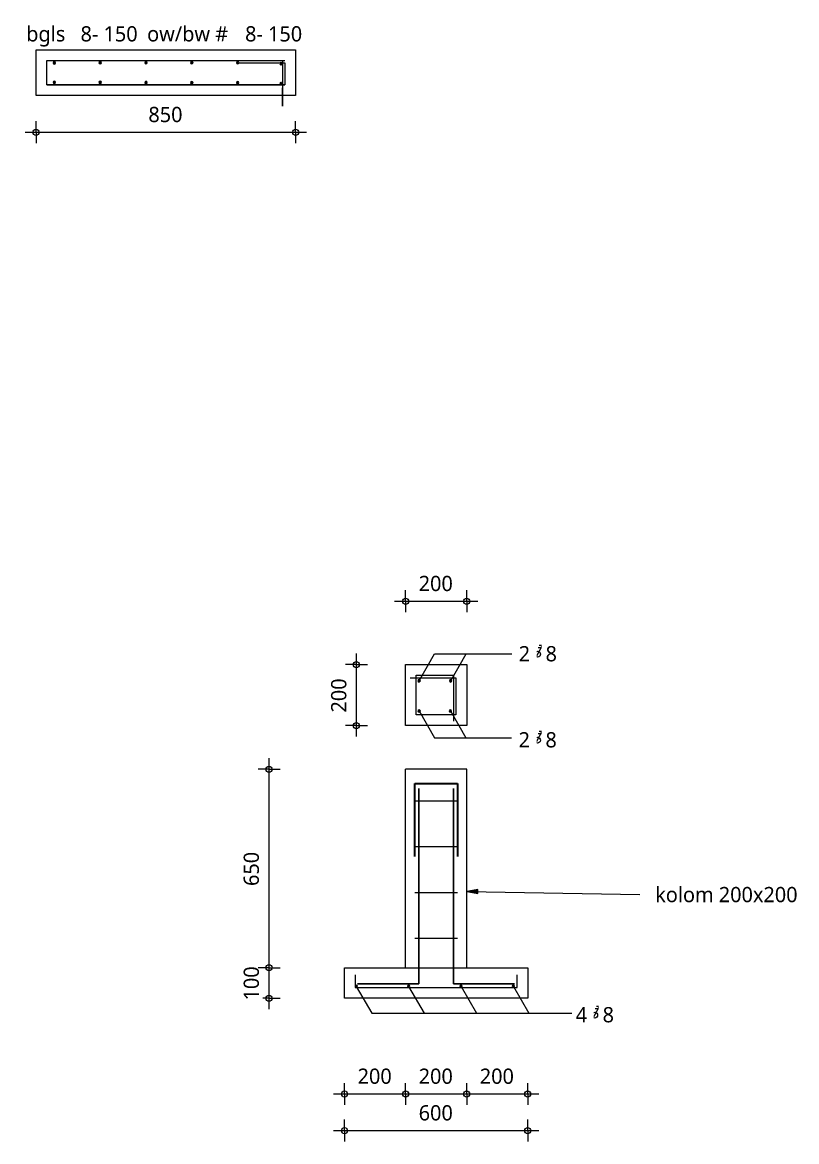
# Model space of a CAD drawing. Header units: millimetres. Extents: x -3388 to 20400, y -422 to 11347.
# Drawn here: x 14913 to 17448, y 1276 to 4942 of the extents above; entities that cross this region are included whole.
import ezdxf

# ---------------------------------------------------------------- set-up
doc = ezdxf.new("R2010")
doc.units = ezdxf.units.MM
for name, color, linetype, lineweight in [('A-ANNO-DIMS', 211, 'Continuous', 13), ('A-ANNO-DIMS-20', 211, 'Continuous', 13), ('A-DETL', 90, 'Continuous', 13), ('A-DETL-GENF', 92, 'Continuous', 18), ('A-DETL-IDEN', 3, 'Continuous', 18), ('A-DETL-MEDM', 33, 'Continuous', 18), ('G-ANNO-TEXT', 231, 'Continuous', 13)]:
    doc.layers.add(name, color=color, linetype=linetype, lineweight=lineweight)
doc.styles.add('Segoe UI_1', font='segoeui.ttf', dxfattribs={"height": 50})
doc.dimstyles.new('2_5_mm', dxfattribs={"dimscale": 304.8, "dimtxt": 52.368197, "dimasz": 0.065617, "dimexe": 0.11811, "dimexo": 0.0625, "dimgap": 0.059055, "dimtad": 1, "dimdec": 0, "dimzin": 0, "dimdsep": 46, "dimtxsty": 'Segoe UI_1', "dimblk1": 'DOTBLANK', "dimblk2": 'DOTBLANK', "dimsah": 1, "dimcen": 0.09, "dimdle": 0.11811, "dimazin": 0, "dimtfac": 1, "dimtdec": 4, "dimtix": 1, "dimtmove": 0, "dimatfit": 3, "dimfxl": 0.11811, "dimfxlon": 1, "dimtvp": 1, "dimtfill": 1, "dimtolj": 1, "dimtzin": 0, "dimarcsym": 2})

# ---------------------------------------------------------------- blocks, each defined once
blk = doc.blocks.new('28 balk - Type 1 dekking 35_40-4424358-Details Wapening')
at = {"layer": 'A-DETL-MEDM'}
for p, q in [((0, 100), (600, 100)), ((0, 0), (0, 100)), ((600, 100), (600, 0)), ((600, 0), (0, 0))]:
    blk.add_line(p, q, dxfattribs=at)
blk = doc.blocks.new('28 reeks_staven - Type 1-4439872-Details Wapening')
at = {"layer": 'A-DETL-GENF'}
for points in [[(0, -4), (1, -3.9), (2, -3.5), (2.8, -2.8), (3.5, -2), (3.9, -1), (4, 0), (3.9, 1), (3.5, 2), (2.8, 2.8), (2, 3.5), (1, 3.9), (0, 4), (-1, 3.9), (-2, 3.5), (-2.8, 2.8), (-3.5, 2), (-3.9, 1), (-4, 0), (-3.9, -1), (-3.5, -2), (-2.8, -2.8), (-2, -3.5), (-1, -3.9)], [(171.5, -4), (172.6, -3.9), (173.5, -3.5), (174.4, -2.8), (175, -2), (175.4, -1), (175.5, 0), (175.4, 1), (175, 2), (174.4, 2.8), (173.5, 3.5), (172.6, 3.9), (171.5, 4), (170.5, 3.9), (169.5, 3.5), (168.7, 2.8), (168.1, 2), (167.7, 1), (167.5, 0), (167.7, -1), (168.1, -2), (168.7, -2.8), (169.5, -3.5), (170.5, -3.9)], [(343.1, -4), (344.1, -3.9), (345.1, -3.5), (345.9, -2.8), (346.5, -2), (346.9, -1), (347.1, 0), (346.9, 1), (346.5, 2), (345.9, 2.8), (345.1, 3.5), (344.1, 3.9), (343.1, 4), (342, 3.9), (341.1, 3.5), (340.2, 2.8), (339.6, 2), (339.2, 1), (339.1, 0), (339.2, -1), (339.6, -2), (340.2, -2.8), (341.1, -3.5), (342, -3.9)], [(514.6, -4), (515.6, -3.9), (516.6, -3.5), (517.4, -2.8), (518, -2), (518.4, -1), (518.6, 0), (518.4, 1), (518, 2), (517.4, 2.8), (516.6, 3.5), (515.6, 3.9), (514.6, 4), (513.5, 3.9), (512.6, 3.5), (511.8, 2.8), (511.1, 2), (510.7, 1), (510.6, 0), (510.7, -1), (511.1, -2), (511.8, -2.8), (512.6, -3.5), (513.5, -3.9)]]:
    blk.add_hatch(color=256, dxfattribs=at).paths.add_polyline_path(points)
for p, q in [((0, 0), (50.7, -87.8)), ((171.5, 0), (222.2, -87.8)), ((343.1, 0), (393.7, -87.8)), ((514.6, 0), (565.2, -87.8)), ((50.7, -87.8), (714.6, -87.8))]:
    blk.add_line(p, q, dxfattribs=at)
at = {"layer": 'A-DETL-MEDM'}
for centre, start, end in [((0, 0), 0, 180), ((171.5, 0), 0, 180), ((343.1, 0), 0, 180), ((514.6, 0), 0, 180), ((514.6, 0), 180, 360), ((0, 0), 180, 360), ((171.5, 0), 180, 360), ((343.1, 0), 180, 360)]:
    blk.add_arc(centre, 4, start, end, dxfattribs=at)
blk = doc.blocks.new('28 balk - Type 1 dekking 35_40-4424359-Details Wapening')
at = {"layer": 'A-DETL-MEDM'}
for p, q in [((0, 200), (200, 200)), ((0, 0), (0, 200)), ((200, 200), (200, 0)), ((200, 0), (0, 0))]:
    blk.add_line(p, q, dxfattribs=at)
blk = doc.blocks.new('28 beugels - rond 8-4424738-Details Wapening')
at = {"layer": 'A-DETL-MEDM'}
for p, q in [((-20, 122), (130, 122)), ((0, 130), (122, 130)), ((0, 0), (0, 130)), ((122, 130), (122, -20)), ((130, 122), (130, 0)), ((130, 0), (0, 0))]:
    blk.add_line(p, q, dxfattribs=at)
blk = doc.blocks.new('28 reeks_staven - Type 1-4439900-Details Wapening')
at = {"layer": 'A-DETL-GENF'}
for points in [[(0, -4), (1, -3.9), (2, -3.5), (2.8, -2.8), (3.5, -2), (3.9, -1), (4, 0), (3.9, 1), (3.5, 2), (2.8, 2.8), (2, 3.5), (1, 3.9), (0, 4), (-1, 3.9), (-2, 3.5), (-2.8, 2.8), (-3.5, 2), (-3.9, 1), (-4, 0), (-3.9, -1), (-3.5, -2), (-2.8, -2.8), (-2, -3.5), (-1, -3.9)], [(103.3, -4), (104.4, -3.9), (105.3, -3.5), (106.1, -2.8), (106.8, -2), (107.2, -1), (107.3, 0), (107.2, 1), (106.8, 2), (106.1, 2.8), (105.3, 3.5), (104.4, 3.9), (103.3, 4), (102.3, 3.9), (101.3, 3.5), (100.5, 2.8), (99.9, 2), (99.5, 1), (99.3, 0), (99.5, -1), (99.9, -2), (100.5, -2.8), (101.3, -3.5), (102.3, -3.9)]]:
    blk.add_hatch(color=256, dxfattribs=at).paths.add_polyline_path(points)
for p, q in [((0, 0), (50.7, 87.8)), ((50.7, 87.8), (303.3, 87.8)), ((103.3, 0), (154, 87.8))]:
    blk.add_line(p, q, dxfattribs=at)
at = {"layer": 'A-DETL-MEDM'}
for centre, start, end in [((0, 0), 360, 180), ((0, 0), 180, 360), ((103.3, 0), 0, 180), ((103.3, 0), 180, 360)]:
    blk.add_arc(centre, 4, start, end, dxfattribs=at)
blk = doc.blocks.new('28 reeks_staven - Type 1-4439928-Details Wapening')
at = {"layer": 'A-DETL-GENF'}
for points in [[(0, -4), (1, -3.9), (2, -3.5), (2.8, -2.8), (3.5, -2), (3.9, -1), (4, 0), (3.9, 1), (3.5, 2), (2.8, 2.8), (2, 3.5), (1, 3.9), (0, 4), (-1, 3.9), (-2, 3.5), (-2.8, 2.8), (-3.5, 2), (-3.9, 1), (-4, 0), (-3.9, -1), (-3.5, -2), (-2.8, -2.8), (-2, -3.5), (-1, -3.9)], [(102.5, -4), (103.5, -3.9), (104.5, -3.5), (105.3, -2.8), (105.9, -2), (106.3, -1), (106.5, 0), (106.3, 1), (105.9, 2), (105.3, 2.8), (104.5, 3.5), (103.5, 3.9), (102.5, 4), (101.4, 3.9), (100.5, 3.5), (99.6, 2.8), (99, 2), (98.6, 1), (98.5, 0), (98.6, -1), (99, -2), (99.6, -2.8), (100.5, -3.5), (101.4, -3.9)]]:
    blk.add_hatch(color=256, dxfattribs=at).paths.add_polyline_path(points)
for p, q in [((0, 0), (50.7, -87.8)), ((102.5, 0), (153.1, -87.8)), ((50.7, -87.8), (302.5, -87.8))]:
    blk.add_line(p, q, dxfattribs=at)
at = {"layer": 'A-DETL-MEDM'}
for centre, start, end in [((0, 0), 0, 180), ((102.5, 0), 0, 180), ((102.5, 0), 180, 360), ((0, 0), 180, 360)]:
    blk.add_arc(centre, 4, start, end, dxfattribs=at)
blk = doc.blocks.new('28 balk - Type 1 dekking 35_40-4424363-Details Wapening')
at = {"layer": 'A-DETL-MEDM'}
for p, q in [((0, 150), (850, 150)), ((0, 0), (0, 150)), ((850, 150), (850, 0)), ((850, 0), (0, 0))]:
    blk.add_line(p, q, dxfattribs=at)
blk = doc.blocks.new('28 beugels - rond 8-4424743-Details Wapening')
at = {"layer": 'A-DETL-MEDM'}
for p, q in [((0, 80), (772, 80)), ((0, 0), (0, 80)), ((772, 80), (772, -70)), ((630, 72), (765.395171, 72)), ((770.604829, 72), (780, 72)), ((780, 72), (780, 0)), ((780, 0), (0, 0))]:
    blk.add_line(p, q, dxfattribs=at)
blk = doc.blocks.new('NLRS_28_DI_net - Type 1-5063360-Details Wapening')
at = {"layer": 'A-DETL-GENF'}
for points in [[(60, -47), (61, -46.9), (62, -46.5), (62.8, -45.8), (63.5, -45), (63.9, -44), (64, -43), (63.9, -42), (63.5, -41), (62.8, -40.2), (62, -39.5), (61, -39.1), (60, -39), (59, -39.1), (58, -39.5), (57.2, -40.2), (56.5, -41), (56.1, -42), (56, -43), (56.1, -44), (56.5, -45), (57.2, -45.8), (58, -46.5), (59, -46.9)], [(210, -46.7), (211, -46.6), (212, -46.2), (212.8, -45.6), (213.5, -44.7), (213.9, -43.8), (214, -42.8), (213.9, -41.7), (213.5, -40.7), (212.8, -39.9), (212, -39.3), (211, -38.9), (210, -38.7), (209, -38.9), (208, -39.3), (207.2, -39.9), (206.5, -40.7), (206.1, -41.7), (206, -42.8), (206.1, -43.8), (206.5, -44.7), (207.2, -45.6), (208, -46.2), (209, -46.6)], [(360, -46.5), (361, -46.4), (362, -46), (362.8, -45.3), (363.5, -44.5), (363.9, -43.5), (364, -42.5), (363.9, -41.5), (363.5, -40.5), (362.8, -39.7), (362, -39), (361, -38.6), (360, -38.5), (359, -38.6), (358, -39), (357.2, -39.7), (356.5, -40.5), (356.1, -41.5), (356, -42.5), (356.1, -43.5), (356.5, -44.5), (357.2, -45.3), (358, -46), (359, -46.4)], [(510, -46.2), (511, -46.1), (512, -45.7), (512.8, -45.1), (513.5, -44.2), (513.9, -43.3), (514, -42.3), (513.9, -41.2), (513.5, -40.2), (512.8, -39.4), (512, -38.8), (511, -38.4), (510, -38.2), (509, -38.4), (508, -38.8), (507.2, -39.4), (506.5, -40.2), (506.1, -41.2), (506, -42.3), (506.1, -43.3), (506.5, -44.2), (507.2, -45.1), (508, -45.7), (509, -46.1)], [(660, -46), (661, -45.9), (662, -45.5), (662.8, -44.8), (663.5, -44), (663.9, -43), (664, -42), (663.9, -41), (663.5, -40), (662.8, -39.2), (662, -38.5), (661, -38.1), (660, -38), (659, -38.1), (658, -38.5), (657.2, -39.2), (656.5, -40), (656.1, -41), (656, -42), (656.1, -43), (656.5, -44), (657.2, -44.8), (658, -45.5), (659, -45.9)]]:
    blk.add_hatch(color=256, dxfattribs=at).paths.add_polyline_path(points)
at = {"layer": 'A-DETL-MEDM'}
blk.add_line((35, -35), (815, -35), dxfattribs=at)
for centre, start, end in [((60, -43), 360, 180), ((60, -43), 180, 360), ((210, -42.8), 0, 180), ((210, -42.8), 180, 360), ((360, -42.5), 360, 180), ((360, -42.5), 180, 360), ((510, -42.3), 360, 180), ((510, -42.3), 180, 360), ((660, -42), 0, 180), ((660, -42), 180, 360)]:
    blk.add_arc(centre, 4, start, end, dxfattribs=at)
blk = doc.blocks.new('NLRS_28_DI_net - Type 1-5063365-Details Wapening')
at = {"layer": 'A-DETL-GENF'}
for points in [[(60, 39), (61, 39.1), (62, 39.5), (62.8, 40.2), (63.5, 41), (63.9, 42), (64, 43), (63.9, 44), (63.5, 45), (62.8, 45.8), (62, 46.5), (61, 46.9), (60, 47), (59, 46.9), (58, 46.5), (57.2, 45.8), (56.5, 45), (56.1, 44), (56, 43), (56.1, 42), (56.5, 41), (57.2, 40.2), (58, 39.5), (59, 39.1)], [(210, 38.8), (211, 38.9), (212, 39.3), (212.8, 39.9), (213.5, 40.8), (213.9, 41.7), (214, 42.8), (213.9, 43.8), (213.5, 44.8), (212.8, 45.6), (212, 46.2), (211, 46.6), (210, 46.8), (209, 46.6), (208, 46.2), (207.2, 45.6), (206.5, 44.8), (206.1, 43.8), (206, 42.8), (206.1, 41.7), (206.5, 40.8), (207.2, 39.9), (208, 39.3), (209, 38.9)], [(360, 38.5), (361, 38.6), (362, 39), (362.8, 39.7), (363.5, 40.5), (363.9, 41.5), (364, 42.5), (363.9, 43.5), (363.5, 44.5), (362.8, 45.3), (362, 46), (361, 46.4), (360, 46.5), (359, 46.4), (358, 46), (357.2, 45.3), (356.5, 44.5), (356.1, 43.5), (356, 42.5), (356.1, 41.5), (356.5, 40.5), (357.2, 39.7), (358, 39), (359, 38.6)], [(510, 38.3), (511, 38.4), (512, 38.8), (512.8, 39.4), (513.5, 40.3), (513.9, 41.2), (514, 42.3), (513.9, 43.3), (513.5, 44.3), (512.8, 45.1), (512, 45.7), (511, 46.1), (510, 46.3), (509, 46.1), (508, 45.7), (507.2, 45.1), (506.5, 44.3), (506.1, 43.3), (506, 42.3), (506.1, 41.2), (506.5, 40.3), (507.2, 39.4), (508, 38.8), (509, 38.4)], [(660, 38), (661, 38.1), (662, 38.5), (662.8, 39.2), (663.5, 40), (663.9, 41), (664, 42), (663.9, 43), (663.5, 44), (662.8, 44.8), (662, 45.5), (661, 45.9), (660, 46), (659, 45.9), (658, 45.5), (657.2, 44.8), (656.5, 44), (656.1, 43), (656, 42), (656.1, 41), (656.5, 40), (657.2, 39.2), (658, 38.5), (659, 38.1)]]:
    blk.add_hatch(color=256, dxfattribs=at).paths.add_polyline_path(points)
at = {"layer": 'A-DETL-MEDM'}
blk.add_line((35, 35), (815, 35), dxfattribs=at)
for centre, start, end in [((60, 43), 0, 180), ((60, 43), 180, 360), ((210, 42.8), 0, 180), ((210, 42.8), 180, 0), ((360, 42.5), 0, 180), ((360, 42.5), 180, 0), ((510, 42.3), 0, 180), ((510, 42.3), 180, 0), ((660, 42), 0, 180), ((660, 42), 180, 360)]:
    blk.add_arc(centre, 4, start, end, dxfattribs=at)
blk = doc.blocks.new('DIMBLOCK52-Details Wapening')
at = {"layer": 'A-ANNO-DIMS-20'}
for p, q in [((15968, 1311.8), (15968, 1347.8)), ((16568, 1311.8), (16568, 1347.8)), ((15932, 1311.8), (16604, 1311.8)), ((15968, 1311.8), (15968, 1275.8)), ((16568, 1311.8), (16568, 1275.8))]:
    blk.add_line(p, q, dxfattribs=at)
for centre in [(15968, 1311.8), (16568, 1311.8)]:
    blk.add_circle(centre, 10, dxfattribs=at)
at = {"layer": 'A-ANNO-DIMS-20', "color": 0, "insert": (16210.9, 1395.1), "char_height": 50, "width": 137.109, "attachment_point": 1, "line_spacing_factor": 1.142579, "style": 'Segoe UI_1', "bg_fill": 3, "box_fill_scale": 1.25, "bg_fill_color": 9, "bg_fill_true_color": 13158600, "bg_fill_transparency": 0}
blk.add_mtext('600', dxfattribs=at)
blk = doc.blocks.new('_DotBlank')
at = {"color": 0, "linetype": 'ByBlock', "lineweight": -2}
blk.add_line((-0.5, 0), (-1, 0), dxfattribs=at)
blk.add_circle((0, 0), 0.5, dxfattribs=at)
blk = doc.blocks.new('DIMBLOCK53-Details Wapening')
at = {"layer": 'A-ANNO-DIMS-20'}
for p, q in [((15721, 1845.3), (15685, 1845.3)), ((15721, 1709.3), (15721, 1845.3)), ((15721, 1845.3), (15757, 1845.3)), ((15721, 1745.3), (15685, 1745.3)), ((15721, 1745.3), (15757, 1745.3))]:
    blk.add_line(p, q, dxfattribs=at)
for centre in [(15721, 1845.3), (15721, 1745.3)]:
    blk.add_circle(centre, 10, dxfattribs=at)
at = {"layer": 'A-ANNO-DIMS-20', "color": 0, "insert": (15637.8, 1738.1), "char_height": 50, "width": 137.109, "attachment_point": 1, "rotation": 90, "line_spacing_factor": 1.142579, "style": 'Segoe UI_1', "bg_fill": 3, "box_fill_scale": 1.25, "bg_fill_color": 9, "bg_fill_true_color": 13158600, "bg_fill_transparency": 0}
blk.add_mtext('100', dxfattribs=at)
blk = doc.blocks.new('DIMBLOCK54-Details Wapening')
at = {"layer": 'A-ANNO-DIMS-20'}
for p, q in [((15721, 1845.3), (15721, 2531.3)), ((15721, 2495.3), (15685, 2495.3)), ((15721, 2495.3), (15757, 2495.3)), ((15721, 1845.3), (15685, 1845.3)), ((15721, 1845.3), (15757, 1845.3))]:
    blk.add_line(p, q, dxfattribs=at)
for centre in [(15721, 2495.3), (15721, 1845.3)]:
    blk.add_circle(centre, 10, dxfattribs=at)
at = {"layer": 'A-ANNO-DIMS-20', "color": 0, "insert": (15637.8, 2113.1), "char_height": 50, "width": 137.109, "attachment_point": 1, "rotation": 90, "line_spacing_factor": 1.142579, "style": 'Segoe UI_1', "bg_fill": 3, "box_fill_scale": 1.25, "bg_fill_color": 9, "bg_fill_true_color": 13158600, "bg_fill_transparency": 0}
blk.add_mtext('650', dxfattribs=at)
blk = doc.blocks.new('28_TAG_DI_wapening - 2_5 aantal_diameter-3658683-Details Wapening')
at = {"layer": 'A-DETL-IDEN'}
for p, q in [((-3.63, -1.31), (-2.23, 1.39)), ((-2.06, 0.84), (-2.97, 0.84)), ((-1.87, 1.21), (-2.78, 1.21))]:
    blk.add_line(p, q, dxfattribs=at)
blk.add_circle((-3.06, -0.22), 0.483, dxfattribs=at)
blk = doc.blocks.new('DIMBLOCK55-Details Wapening')
at = {"layer": 'A-ANNO-DIMS-20'}
for p, q in [((15968, 1431.8), (15968, 1467.8)), ((16168, 1431.8), (16168, 1467.8)), ((15932, 1431.8), (16168, 1431.8)), ((15968, 1431.8), (15968, 1395.8)), ((16168, 1431.8), (16168, 1395.8))]:
    blk.add_line(p, q, dxfattribs=at)
for centre in [(15968, 1431.8), (16168, 1431.8)]:
    blk.add_circle(centre, 10, dxfattribs=at)
at = {"layer": 'A-ANNO-DIMS-20', "color": 0, "insert": (16010.9, 1515.1), "char_height": 50, "width": 137.109, "attachment_point": 1, "line_spacing_factor": 1.142579, "style": 'Segoe UI_1', "bg_fill": 3, "box_fill_scale": 1.25, "bg_fill_color": 9, "bg_fill_true_color": 13158600, "bg_fill_transparency": 0}
blk.add_mtext('200', dxfattribs=at)
blk = doc.blocks.new('DIMBLOCK56-Details Wapening')
at = {"layer": 'A-ANNO-DIMS-20'}
for p, q in [((16168, 1431.8), (16168, 1467.8)), ((16368, 1431.8), (16368, 1467.8)), ((16168, 1431.8), (16368, 1431.8)), ((16168, 1431.8), (16168, 1395.8)), ((16368, 1431.8), (16368, 1395.8))]:
    blk.add_line(p, q, dxfattribs=at)
for centre in [(16168, 1431.8), (16368, 1431.8)]:
    blk.add_circle(centre, 10, dxfattribs=at)
at = {"layer": 'A-ANNO-DIMS-20', "color": 0, "insert": (16210.9, 1515.1), "char_height": 50, "width": 137.109, "attachment_point": 1, "line_spacing_factor": 1.142579, "style": 'Segoe UI_1', "bg_fill": 3, "box_fill_scale": 1.25, "bg_fill_color": 9, "bg_fill_true_color": 13158600, "bg_fill_transparency": 0}
blk.add_mtext('200', dxfattribs=at)
blk = doc.blocks.new('DIMBLOCK57-Details Wapening')
at = {"layer": 'A-ANNO-DIMS-20'}
for p, q in [((16368, 1431.8), (16368, 1467.8)), ((16568, 1431.8), (16568, 1467.8)), ((16368, 1431.8), (16604, 1431.8)), ((16368, 1431.8), (16368, 1395.8)), ((16568, 1431.8), (16568, 1395.8))]:
    blk.add_line(p, q, dxfattribs=at)
for centre in [(16368, 1431.8), (16568, 1431.8)]:
    blk.add_circle(centre, 10, dxfattribs=at)
at = {"layer": 'A-ANNO-DIMS-20', "color": 0, "insert": (16410.9, 1515.1), "char_height": 50, "width": 137.109, "attachment_point": 1, "line_spacing_factor": 1.142579, "style": 'Segoe UI_1', "bg_fill": 3, "box_fill_scale": 1.25, "bg_fill_color": 9, "bg_fill_true_color": 13158600, "bg_fill_transparency": 0}
blk.add_mtext('200', dxfattribs=at)
blk = doc.blocks.new('DIMBLOCK58-Details Wapening')
at = {"layer": 'A-ANNO-DIMS-20'}
for p, q in [((16168, 3045.8), (16168, 3081.8)), ((16368, 3045.8), (16368, 3081.8)), ((16132, 3045.8), (16404, 3045.8)), ((16168, 3045.8), (16168, 3009.8)), ((16368, 3045.8), (16368, 3009.8))]:
    blk.add_line(p, q, dxfattribs=at)
for centre in [(16168, 3045.8), (16368, 3045.8)]:
    blk.add_circle(centre, 10, dxfattribs=at)
at = {"layer": 'A-ANNO-DIMS-20', "color": 0, "insert": (16210.9, 3129), "char_height": 50, "width": 137.109, "attachment_point": 1, "line_spacing_factor": 1.142579, "style": 'Segoe UI_1', "bg_fill": 3, "box_fill_scale": 1.25, "bg_fill_color": 9, "bg_fill_true_color": 13158600, "bg_fill_transparency": 0}
blk.add_mtext('200', dxfattribs=at)
blk = doc.blocks.new('DIMBLOCK59-Details Wapening')
at = {"layer": 'A-ANNO-DIMS-20'}
for p, q in [((16007.2, 2602.4), (16007.2, 2874.4)), ((16007.2, 2838.4), (15971.2, 2838.4)), ((16007.2, 2838.4), (16043.2, 2838.4)), ((16007.2, 2638.4), (15971.2, 2638.4)), ((16007.2, 2638.4), (16043.2, 2638.4))]:
    blk.add_line(p, q, dxfattribs=at)
for centre in [(16007.2, 2838.4), (16007.2, 2638.4)]:
    blk.add_circle(centre, 10, dxfattribs=at)
at = {"layer": 'A-ANNO-DIMS-20', "color": 0, "insert": (15924, 2681.2), "char_height": 50, "width": 137.109, "attachment_point": 1, "rotation": 90, "line_spacing_factor": 1.142579, "style": 'Segoe UI_1', "bg_fill": 3, "box_fill_scale": 1.25, "bg_fill_color": 9, "bg_fill_true_color": 13158600, "bg_fill_transparency": 0}
blk.add_mtext('200', dxfattribs=at)
blk = doc.blocks.new('DIMBLOCK75-Details Wapening')
at = {"layer": 'A-ANNO-DIMS-20'}
for p, q in [((14958, 4581.8), (14958, 4617.8)), ((15808, 4581.8), (15808, 4617.8)), ((14922, 4581.8), (15844, 4581.8)), ((14958, 4581.8), (14958, 4545.8)), ((15808, 4581.8), (15808, 4545.8))]:
    blk.add_line(p, q, dxfattribs=at)
for centre in [(14958, 4581.8), (15808, 4581.8)]:
    blk.add_circle(centre, 10, dxfattribs=at)
at = {"layer": 'A-ANNO-DIMS-20', "color": 0, "insert": (15325.9, 4665.1), "char_height": 50, "width": 137.109, "attachment_point": 1, "line_spacing_factor": 1.142579, "style": 'Segoe UI_1', "bg_fill": 3, "box_fill_scale": 1.25, "bg_fill_color": 9, "bg_fill_true_color": 13158600, "bg_fill_transparency": 0}
blk.add_mtext('850', dxfattribs=at)
blk = doc.blocks.new('28_TAG_DI_wapening - 2_5 omschrijving_diameter_hoh-3658684-Details Wapening')
at = {"layer": 'A-DETL-IDEN'}
for p, q in [((-3.63, -1.31), (-2.23, 1.39)), ((-2.06, 0.84), (-2.97, 0.84)), ((-1.87, 1.21), (-2.78, 1.21))]:
    blk.add_line(p, q, dxfattribs=at)
blk.add_circle((-3.06, -0.22), 0.483, dxfattribs=at)

msp = doc.modelspace()

# ---------------------------------------------------------------- hatches: boundary and pattern name
at = {"layer": 'A-DETL-GENF'}
for points in [[(15761, 4802.3), (15762, 4802.4), (15763.1, 4802.9), (15763.8, 4803.4), (15764.5, 4804.3), (15764.9, 4805.2), (15765, 4806.3), (15764.9, 4807.3), (15764.5, 4808.3), (15763.8, 4809.1), (15763, 4809.7), (15762, 4810.1), (15761, 4810.3), (15760, 4810.1), (15759, 4809.7), (15758.2, 4809.1), (15757.6, 4808.3), (15757.2, 4807.3), (15757, 4806.3), (15757.2, 4805.2), (15757.6, 4804.3), (15758.2, 4803.4), (15759, 4802.8), (15760, 4802.4)], [(15761, 4737.3), (15762, 4737.4), (15763, 4737.8), (15763.8, 4738.4), (15764.5, 4739.3), (15764.9, 4740.2), (15765, 4741.3), (15764.9, 4742.3), (15764.5, 4743.3), (15763.8, 4744.1), (15763, 4744.7), (15762, 4745.1), (15761, 4745.3), (15760, 4745.1), (15759, 4744.7), (15758.2, 4744.1), (15757.6, 4743.3), (15757.2, 4742.3), (15757, 4741.3), (15757.2, 4740.2), (15757.6, 4739.3), (15758.2, 4738.4), (15759, 4737.8), (15760, 4737.4)]]:
    msp.add_hatch(color=7, dxfattribs=at).paths.add_polyline_path(points)
at = {"layer": 'G-ANNO-TEXT'}
msp.add_hatch(color=7, dxfattribs=at).paths.add_polyline_path([(16368.7, 2095.5), (16404.6, 2088.5), (16404.8, 2101.2)])

# ---------------------------------------------------------------- linework, layer by layer
at = {"layer": 'A-DETL', "lineweight": 5}
msp.add_line((15765, 4667.3), (15765, 4727.3), dxfattribs=at)
at = {"layer": 'A-DETL', "lineweight": 18}
for p, q in [((16168, 1996.1), (16168, 2495.3)), ((16368, 2495.3), (16168, 2495.3)), ((16168, 1845.3), (16168, 2495.3)), ((16368, 2495.3), (16168, 2495.3)), ((16368, 1845.3), (16368, 2495.3)), ((16368, 1845.3), (16368, 2495.3)), ((16198, 2392.1), (16338, 2392.1)), ((16198, 2242.1), (16338, 2242.1)), ((16198, 2092.1), (16338, 2092.1)), ((16198, 1942.1), (16338, 1942.1)), ((16003, 1822.1), (16003, 1780.3)), ((16533, 1780.3), (16533, 1822.1)), ((16003, 1780.3), (16533, 1780.3))]:
    msp.add_line(p, q, dxfattribs=at)
at = {"layer": 'A-DETL', "lineweight": 35}
for p, q in [((16198, 2209.3), (16198, 2449.3)), ((16198, 2449.3), (16338, 2449.3)), ((16338, 2449.3), (16338, 2209.3))]:
    msp.add_line(p, q, dxfattribs=at)
at = {"layer": 'A-DETL', "lineweight": 25}
for p, q in [((16211, 2432.1), (16211, 1792.1)), ((16325, 2432.1), (16325, 1792.1)), ((16211, 1792.1), (16011, 1792.1)), ((16325, 1792.1), (16525, 1792.1))]:
    msp.add_line(p, q, dxfattribs=at)
for centre, start, end in [((15761, 4806.3), 0, 180), ((15761, 4806.3), 180, 0), ((15761, 4741.3), 360, 180), ((15761, 4741.3), 180, 360)]:
    msp.add_arc(centre, 4, start, end, dxfattribs=at)
at = {"layer": 'G-ANNO-TEXT', "color": 250}
for p, q in [((16404.8, 2101.2), (16368.7, 2095.5)), ((16368.7, 2095.5), (16404.6, 2088.5)), ((16368.7, 2095.5), (16935.2, 2085)), ((16404.6, 2088.5), (16404.8, 2101.2))]:
    msp.add_line(p, q, dxfattribs=at)

# ---------------------------------------------------------------- block references
at = {"layer": 'A-DETL-GENF'}
for name, p in [('28 reeks_staven - Type 1-4439900-Details Wapening', (16212.3, 2785.2)), ('28 reeks_staven - Type 1-4439928-Details Wapening', (16212.3, 2686.6)), ('28 reeks_staven - Type 1-4439872-Details Wapening', (16006.4, 1784.3))]:
    msp.add_blockref(name, p, dxfattribs=at)
at = {"layer": 'A-DETL-IDEN', "xscale": 19.99999999999999, "yscale": 19.99999999999999, "zscale": 19.99999999999999}
for name, p in [('28_TAG_DI_wapening - 2_5 omschrijving_diameter_hoh-3658684-Details Wapening', (15138.9, 4907.2)), ('28_TAG_DI_wapening - 2_5 omschrijving_diameter_hoh-3658684-Details Wapening', (15677.7, 4907.2)), ('28_TAG_DI_wapening - 2_5 aantal_diameter-3658683-Details Wapening', (16661.4, 2876.8)), ('28_TAG_DI_wapening - 2_5 aantal_diameter-3658683-Details Wapening', (16661, 2594.9)), ('28_TAG_DI_wapening - 2_5 aantal_diameter-3658683-Details Wapening', (16848.3, 1694.4))]:
    msp.add_blockref(name, p, dxfattribs=at)
at = {"layer": 'A-DETL-MEDM'}
for name, p in [('28 balk - Type 1 dekking 35_40-4424363-Details Wapening', (14958, 4702.3)), ('28 beugels - rond 8-4424743-Details Wapening', (14993, 4737.3)), ('NLRS_28_DI_net - Type 1-5063360-Details Wapening', (14958, 4852.3)), ('NLRS_28_DI_net - Type 1-5063365-Details Wapening', (14958, 4702.3)), ('28 balk - Type 1 dekking 35_40-4424359-Details Wapening', (16168, 2638.4)), ('28 beugels - rond 8-4424738-Details Wapening', (16203, 2673.4)), ('28 balk - Type 1 dekking 35_40-4424358-Details Wapening', (15968, 1745.3))]:
    msp.add_blockref(name, p, dxfattribs=at)

# ---------------------------------------------------------------- texts
at = {"layer": 'G-ANNO-TEXT', "color": 7, "insert": (16985.2, 2110), "char_height": 50, "width": 577.215, "attachment_point": 1, "style": 'Segoe UI_1'}
msp.add_mtext('kolom 200x200', dxfattribs=at)

# ---------------------------------------------------------------- dimensions: what is measured, and where the dimension line sits
at = {"layer": 'A-ANNO-DIMS'}
for base, p1, p2, override, picture, middle in [((16368, 3045.8), (16168, 3009.8), (16368, 3009.8), {"dimpost": '<>', "dimfxl": 200}, 'DIMBLOCK58-Details Wapening', (16268, 3089.7)), ((16568, 1311.8), (15968, 1347.8), (16568, 1347.8), {"dimpost": '<>', "dimfxl": 600}, 'DIMBLOCK52-Details Wapening', (16268, 1355.7))]:
    dim = msp.add_linear_dim(base=base, p1=p1, p2=p2, dimstyle='2_5_mm', override=override, dxfattribs=at)
    dim.commit()
    dim.dimension.update_dxf_attribs({"geometry": picture, "text_midpoint": middle})
for base, p1, p2, override, picture, middle in [((16007.2, 2838.4), (16043.2, 2638.4), (16043.2, 2838.4), {"dimpost": '<>', "dimfxl": 200}, 'DIMBLOCK59-Details Wapening', (15963.3, 2738.4)), ((15721, 1845.3), (15757, 1745.3), (15757, 1845.3), {"dimpost": '<>', "dimfxl": 100}, 'DIMBLOCK53-Details Wapening', (15677, 1795.3))]:
    dim = msp.add_linear_dim(base=base, p1=p1, p2=p2, angle=90, dimstyle='2_5_mm', override=override, dxfattribs=at)
    dim.commit()
    dim.dimension.update_dxf_attribs({"geometry": picture, "text_midpoint": middle})

# ---------------------------------------------------------------- next in the draw order: texts
at = {"layer": 'A-DETL-IDEN', "lineweight": 13, "char_height": 50, "attachment_point": 1, "style": 'Segoe UI_1', "bg_fill": 3, "box_fill_scale": 1.25, "bg_fill_color": 9, "bg_fill_true_color": 13158600, "bg_fill_transparency": 0}
for s, insert, width in [('bgls', (14925.9, 4929.3), 155.527), ('8', (16626.3, 2898.9), 46.498), ('8', (16625.9, 2617), 46.498), ('8', (16813.1, 1716.5), 46.498)]:
    msp.add_mtext(s, dxfattribs=dict(at, insert=insert, width=width))

# ---------------------------------------------------------------- next in the draw order: dimensions: what is measured, and where the dimension line sits
at = {"layer": 'A-ANNO-DIMS'}
for base, p1, p2, override, picture, middle in [((15808, 4581.8), (14958, 4617.8), (15808, 4617.8), {"dimpost": '<>', "dimfxl": 850}, 'DIMBLOCK75-Details Wapening', (15383, 4625.7)), ((16168, 1431.8), (15968, 1467.8), (16168, 1467.8), {"dimpost": '<>', "dimfxl": 200}, 'DIMBLOCK55-Details Wapening', (16068, 1475.7))]:
    dim = msp.add_linear_dim(base=base, p1=p1, p2=p2, dimstyle='2_5_mm', override=override, dxfattribs=at)
    dim.commit()
    dim.dimension.update_dxf_attribs({"geometry": picture, "text_midpoint": middle})
dim = msp.add_linear_dim(base=(15721, 2495.3), p1=(15757, 1845.3), p2=(15757, 2495.3), angle=90, dimstyle='2_5_mm', override={"dimpost": '<>', "dimfxl": 650}, dxfattribs=at)
dim.commit()
dim.dimension.update_dxf_attribs({"geometry": 'DIMBLOCK54-Details Wapening', "text_midpoint": (15677.2, 2170.3)})

# ---------------------------------------------------------------- next in the draw order: texts
at = {"layer": 'A-DETL-IDEN', "lineweight": 13, "char_height": 50, "attachment_point": 1, "style": 'Segoe UI_1', "bg_fill": 3, "box_fill_scale": 1.25, "bg_fill_color": 9, "bg_fill_true_color": 13158600, "bg_fill_transparency": 0}
for s, insert, width in [('8- 150', (15103.8, 4929.3), 243.713), ('2', (16538.4, 2898.9), 46.498), ('2', (16537.9, 2617), 46.498), ('4', (16725.2, 1716.5), 46.498)]:
    msp.add_mtext(s, dxfattribs=dict(at, insert=insert, width=width))

# ---------------------------------------------------------------- next in the draw order: dimensions: what is measured, and where the dimension line sits
at = {"layer": 'A-ANNO-DIMS'}
dim = msp.add_linear_dim(base=(16368, 1431.8), p1=(16168, 1467.8), p2=(16368, 1467.8), dimstyle='2_5_mm', override={"dimpost": '<>', "dimfxl": 200}, dxfattribs=at)
dim.commit()
dim.dimension.update_dxf_attribs({"geometry": 'DIMBLOCK56-Details Wapening', "text_midpoint": (16268, 1475.7)})

# ---------------------------------------------------------------- next in the draw order: texts
at = {"layer": 'A-DETL-IDEN', "lineweight": 13, "insert": (15321.8, 4929.3), "char_height": 50, "width": 328.692, "attachment_point": 1, "style": 'Segoe UI_1', "bg_fill": 3, "box_fill_scale": 1.25, "bg_fill_color": 9, "bg_fill_true_color": 13158600, "bg_fill_transparency": 0}
msp.add_mtext('ow/bw #', dxfattribs=at)

# ---------------------------------------------------------------- next in the draw order: dimensions: what is measured, and where the dimension line sits
at = {"layer": 'A-ANNO-DIMS'}
dim = msp.add_linear_dim(base=(16568, 1431.8), p1=(16368, 1467.8), p2=(16568, 1467.8), dimstyle='2_5_mm', override={"dimpost": '<>', "dimfxl": 200}, dxfattribs=at)
dim.commit()
dim.dimension.update_dxf_attribs({"geometry": 'DIMBLOCK57-Details Wapening', "text_midpoint": (16468, 1475.7)})

# ---------------------------------------------------------------- next in the draw order: texts
at = {"layer": 'A-DETL-IDEN', "lineweight": 13, "insert": (15642.5, 4929.3), "char_height": 50, "width": 243.713, "attachment_point": 1, "style": 'Segoe UI_1', "bg_fill": 3, "box_fill_scale": 1.25, "bg_fill_color": 9, "bg_fill_true_color": 13158600, "bg_fill_transparency": 0}
msp.add_mtext('8- 150', dxfattribs=at)

doc.saveas('drawing.dxf')
